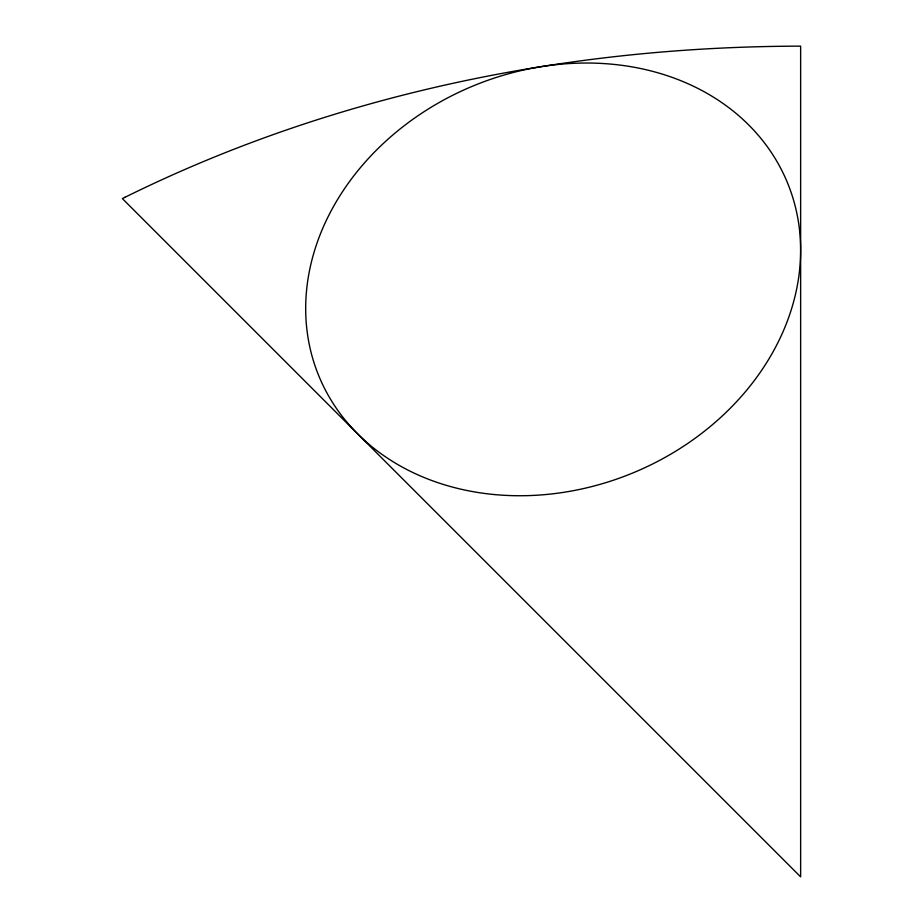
<?xml version="1.0" encoding="UTF-8"?>
<svg xmlns="http://www.w3.org/2000/svg" width="923" height="923" viewBox="0 0 923 923"><rect width="100%" height="100%" fill="white"/><g stroke="black" fill="none" stroke-linecap="round" stroke-linejoin="round"><path stroke-width="1.38" d="M124.951 197.303L122.367 198.583L800.633 876.85L800.633 46.15C568.187 46.473 333.93 93.938 124.951 197.303M494.013 494.52A253.444 209.336 -22.5 0 0 790.838 191.649A253.444 209.336 -22.5 0 0 374.611 151.972A253.444 209.336 -22.5 0 0 494.013 494.52"/></g></svg>
